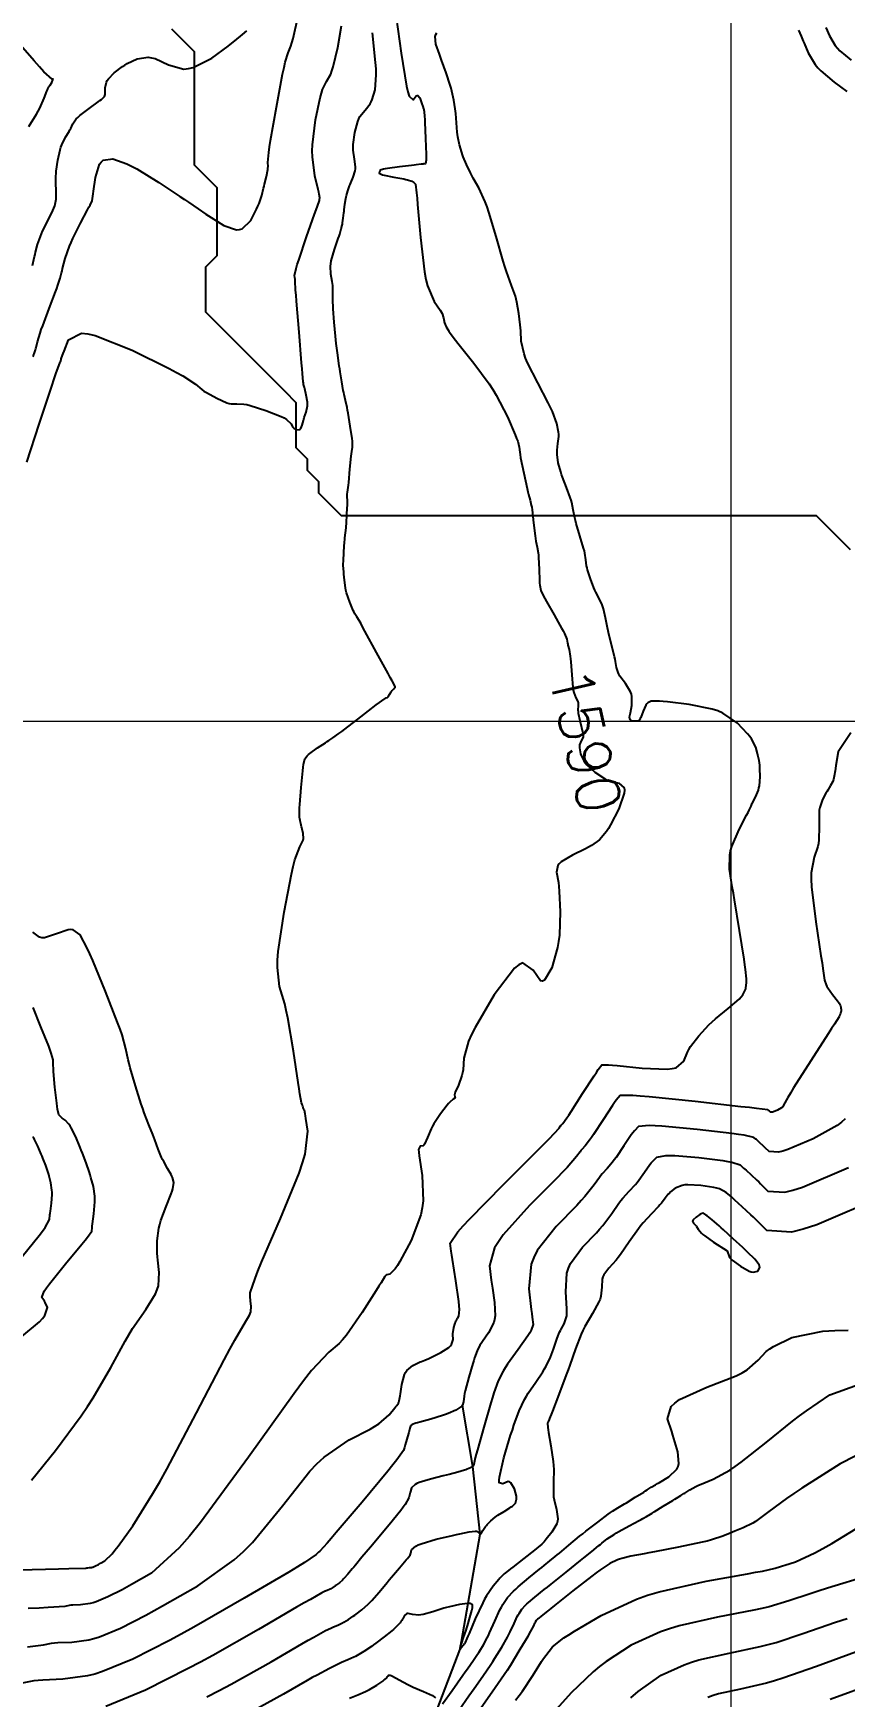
# Model space of a CAD drawing. Header units: metres. Extents: x 837117 to 838477, y 1189012 to 1191015.
# Drawn here: x 837614.8 to 837686.6, y 1190327.7 to 1190474.6 of the extents above; entities that cross this region are included whole.
import ezdxf

# ---------------------------------------------------------------- set-up
doc = ezdxf.new("R2010")
doc.units = ezdxf.units.M
doc.header["$LTSCALE"] = 0.3
doc.layers.add('COORD', color=7, linetype='Continuous', lineweight=20)
doc.layers.add('DRENAJE', color=5, linetype='Continuous', lineweight=25)
doc.layers.add('COTAS 10', color=1, linetype='Continuous')
doc.layers.add('COTAS INT', color=252, linetype='Continuous')
doc.styles.get("Standard").update_dxf_attribs({"font": 'simplex.shx'})

msp = doc.modelspace()

# ---------------------------------------------------------------- linework, layer by layer
at = {"layer": 'COORD'}
for p, q in [((837676.514, 1189013.872), (837676.514, 1191013.872)), ((837476.514, 1190413.872), (838476.514, 1190413.872))]:
    msp.add_line(p, q, dxfattribs=at)
at = {"layer": 'COTAS 10'}
for points, elevation in [([(837646.901, 1190476.052), (837647.339, 1190472.893), (837647.804, 1190469.981), (837647.921, 1190469.47), (837648.032, 1190469.087), (837648.389, 1190468.772), (837648.675, 1190469.114), (837648.742, 1190469.145), (837648.803, 1190469.149), (837648.979, 1190468.933), (837649.105, 1190468.576), (837649.136, 1190468.49), (837649.165, 1190468.409), (837649.251, 1190468.167), (837649.314, 1190467.977), (837649.328, 1190467.93), (837649.341, 1190467.885), (837649.373, 1190467.745), (837649.406, 1190467.3), (837649.418, 1190467.064), (837649.432, 1190466.778), (837649.496, 1190465.339), (837649.54, 1190463.924), (837649.54, 1190463.655), (837649.537, 1190463.439), (837649.483, 1190463.099), (837649.371, 1190463.098), (837649.331, 1190463.094), (837649.288, 1190463.09), (837649.096, 1190463.064), (837648.669, 1190463.009), (837648.477, 1190462.986), (837648.253, 1190462.96), (837647.178, 1190462.84), (837646.136, 1190462.708), (837645.933, 1190462.674), (837645.768, 1190462.643), (837645.481, 1190462.539), (837645.439, 1190462.444), (837645.428, 1190462.418), (837645.418, 1190462.392), (837645.384, 1190462.298), (837645.564, 1190462.186), (837645.689, 1190462.148), (837645.846, 1190462.108), (837646.681, 1190461.94), (837647.563, 1190461.77), (837647.748, 1190461.728), (837647.909, 1190461.688), (837648.28, 1190461.564), (837648.455, 1190461.459), (837648.493, 1190461.431), (837648.526, 1190461.404), (837648.605, 1190461.311), (837648.702, 1190460.536), (837648.746, 1190460.079), (837648.796, 1190459.517), (837649.04, 1190456.613), (837649.404, 1190453.558), (837649.53, 1190452.902), (837649.668, 1190452.327), (837650.256, 1190450.935), (837650.787, 1190450.194), (837650.888, 1190450.03), (837650.968, 1190449.883), (837651.093, 1190449.503), (837651.125, 1190449.221), (837651.148, 1190449.136), (837651.177, 1190449.049), (837651.329, 1190448.712), (837651.509, 1190448.39), (837651.555, 1190448.312), (837651.6, 1190448.24), (837651.746, 1190448.018), (837652.139, 1190447.517), (837652.339, 1190447.268), (837652.578, 1190446.97), (837653.772, 1190445.498), (837655.108, 1190443.685), (837655.437, 1190443.173), (837655.749, 1190442.656), (837656.727, 1190440.754), (837657.414, 1190439.17), (837657.542, 1190438.855), (837657.642, 1190438.592), (837657.779, 1190438.088), (837657.816, 1190437.64), (837657.853, 1190437.413), (837657.901, 1190437.141), (837658.174, 1190435.788), (837658.474, 1190434.422), (837658.539, 1190434.142), (837658.596, 1190433.905), (837658.741, 1190433.404), (837658.844, 1190432.961), (837658.876, 1190432.76), (837658.909, 1190432.526), (837659.041, 1190431.396), (837659.177, 1190430.245), (837659.212, 1190429.996), (837659.247, 1190429.777), (837659.365, 1190429.241), (837659.458, 1190428.737), (837659.477, 1190428.539), (837659.493, 1190428.315), (837659.526, 1190427.294), (837659.557, 1190426.284), (837659.572, 1190426.067), (837659.59, 1190425.876), (837659.676, 1190425.414), (837659.919, 1190424.911), (837660.036, 1190424.696), (837660.174, 1190424.447), (837660.853, 1190423.273), (837661.223, 1190422.623), (837661.522, 1190422.093), (837661.655, 1190421.841), (837661.765, 1190421.621), (837661.97, 1190421.098), (837662.036, 1190420.768), (837662.058, 1190420.671), (837662.081, 1190420.571), (837662.179, 1190420.189), (837662.281, 1190419.605), (837662.306, 1190419.378), (837662.331, 1190419.122), (837662.411, 1190417.963), (837662.511, 1190416.833), (837662.549, 1190416.595), (837662.59, 1190416.39), (837662.776, 1190415.923), (837662.936, 1190415.662), (837662.962, 1190415.588), (837662.979, 1190415.513), (837662.975, 1190415.233), (837662.964, 1190414.858), (837662.978, 1190414.724), (837662.998, 1190414.575), (837663.131, 1190413.927), (837663.285, 1190413.298), (837663.349, 1190413.042), (837663.427, 1190412.747), (837663.431, 1190412.537), (837663.414, 1190412.471), (837663.39, 1190412.402), (837663.241, 1190412.127), (837663.113, 1190411.769), (837663.102, 1190411.649), (837663.102, 1190411.519), (837663.194, 1190410.973), (837663.489, 1190410.356), (837663.618, 1190410.182), (837663.766, 1190410.006), (837664.473, 1190409.358), (837665.304, 1190408.809), (837665.531, 1190408.695), (837665.758, 1190408.599), (837666.566, 1190408.389), (837667.057, 1190407.983), (837667.083, 1190407.762), (837667.062, 1190407.494), (837666.59, 1190406.134), (837665.85, 1190404.7), (837665.66, 1190404.384), (837665.476, 1190404.105), (837664.865, 1190403.389), (837664.155, 1190402.885), (837663.908, 1190402.739), (837663.64, 1190402.59), (837662.491, 1190402.027), (837661.489, 1190401.44), (837661.314, 1190401.277), (837661.183, 1190401.113), (837661.08, 1190400.516), (837661.243, 1190399.614), (837661.279, 1190399.258), (837661.312, 1190398.855), (837661.401, 1190397.016), (837661.325, 1190394.955), (837661.254, 1190394.412), (837661.161, 1190393.881), (837660.647, 1190392.063), (837659.997, 1190390.976), (837659.82, 1190390.906), (837659.643, 1190390.936), (837659.011, 1190391.879), (837658.1, 1190392.514), (837657.747, 1190392.35), (837657.349, 1190392.038), (837655.55, 1190389.687), (837653.873, 1190386.812), (837653.554, 1190386.171), (837653.297, 1190385.596), (837652.891, 1190384.08), (837652.819, 1190383.062), (837652.773, 1190382.802), (837652.714, 1190382.551), (837652.408, 1190381.722), (837652.125, 1190381.094), (837652.081, 1190380.969), (837652.052, 1190380.865), (837652.071, 1190380.668), (837652.123, 1190380.602), (837652.114, 1190380.581), (837652.095, 1190380.558), (837651.942, 1190380.466), (837651.635, 1190380.208), (837651.52, 1190380.08), (837651.391, 1190379.929), (837650.812, 1190379.178), (837650.23, 1190378.302), (837650.098, 1190378.072), (837649.979, 1190377.846), (837649.656, 1190377.073), (837649.411, 1190376.509), (837649.341, 1190376.415), (837649.271, 1190376.349), (837649.012, 1190376.333), (837648.879, 1190376.029), (837648.888, 1190375.781), (837648.918, 1190375.462), (837649.191, 1190373.717), (837649.288, 1190371.494), (837649.207, 1190370.873), (837649.078, 1190370.251), (837648.224, 1190367.983), (837647.227, 1190366.138), (837647.009, 1190365.781), (837646.816, 1190365.491), (837646.33, 1190365.001), (837646.067, 1190364.937), (837646.015, 1190364.915), (837645.972, 1190364.893), (837645.892, 1190364.798), (837645.571, 1190364.247), (837645.377, 1190363.936), (837645.137, 1190363.557), (837643.886, 1190361.618), (837642.494, 1190359.631), (837642.164, 1190359.222), (837641.858, 1190358.873), (837640.954, 1190358.125), (837639.408, 1190356.488), (837638.698, 1190355.58), (837637.865, 1190354.474), (837633.838, 1190348.839), (837629.586, 1190343.055), (837628.611, 1190341.856), (837627.724, 1190340.831), (837625.253, 1190338.585), (837623.51, 1190337.589), (837623.082, 1190337.353), (837622.678, 1190337.134), (837621.415, 1190336.488), (837620.37, 1190336.057), (837620.103, 1190335.974), (837619.845, 1190335.906), (837618.996, 1190335.793), (837618.303, 1190335.765), (837618.143, 1190335.751), (837617.999, 1190335.735), (837617.595, 1190335.653), (837616.14, 1190335.546), (837615.333, 1190335.514), (837614.351, 1190335.48)], 1590), ([(837614.414, 1190466.392), (837615.09, 1190467.493), (837615.245, 1190467.77), (837615.387, 1190468.036), (837615.78, 1190468.896), (837616.027, 1190469.527), (837616.076, 1190469.649), (837616.116, 1190469.748), (837616.191, 1190469.912), (837616.242, 1190469.979), (837616.267, 1190470.017), (837616.297, 1190470.063), (837616.445, 1190470.299), (837616.558, 1190470.522), (837616.567, 1190470.56), (837616.564, 1190470.588), (837616.473, 1190470.602), (837615.758, 1190471.245), (837615.363, 1190471.669), (837614.883, 1190472.199), (837612.439, 1190475.003)], 1580), ([(837690.018, 1190371.901), (837684.094, 1190369.383), (837682.878, 1190368.988), (837681.846, 1190368.725), (837679.651, 1190368.87), (837678.714, 1190369.801), (837678.474, 1190370.034), (837678.244, 1190370.256), (837677.483, 1190370.971), (837676.837, 1190371.556), (837676.679, 1190371.698), (837676.53, 1190371.83), (837676.064, 1190372.232), (837675.475, 1190372.536), (837675.248, 1190372.607), (837674.993, 1190372.671), (837673.841, 1190372.856), (837672.68, 1190372.908), (837672.419, 1190372.889), (837672.185, 1190372.856), (837671.558, 1190372.616), (837671.145, 1190372.274), (837671.045, 1190372.177), (837670.952, 1190372.078), (837670.67, 1190371.711), (837670.338, 1190371.274), (837670.214, 1190371.131), (837670.076, 1190370.98), (837669.461, 1190370.353), (837668.73, 1190369.555), (837668.519, 1190369.295), (837668.305, 1190369.018), (837667.5, 1190367.876), (837666.72, 1190366.756), (837666.521, 1190366.493), (837666.33, 1190366.25), (837665.703, 1190365.544), (837665.256, 1190364.939), (837665.178, 1190364.76), (837665.12, 1190364.576), (837665.078, 1190363.871), (837665.003, 1190363.064), (837664.925, 1190362.815), (837664.822, 1190362.555), (837664.243, 1190361.527), (837663.562, 1190360.381), (837663.394, 1190360.047), (837663.236, 1190359.706), (837662.741, 1190358.415), (837662.253, 1190356.981), (837662.099, 1190356.551), (837661.937, 1190356.106), (837661.285, 1190354.376), (837660.714, 1190352.904), (837660.604, 1190352.621), (837660.514, 1190352.392), (837660.362, 1190352.016), (837660.339, 1190351.976), (837660.33, 1190351.958), (837660.321, 1190351.938), (837660.28, 1190351.843), (837660.298, 1190351.468), (837660.325, 1190351.271), (837660.362, 1190351.034), (837660.578, 1190349.842), (837660.784, 1190348.464), (837660.815, 1190348.109), (837660.835, 1190347.766), (837660.816, 1190346.624), (837660.797, 1190345.605), (837660.818, 1190345.34), (837660.851, 1190345.081), (837661.063, 1190344.207), (837661.176, 1190343.397), (837661.146, 1190343.179), (837661.09, 1190342.963), (837660.664, 1190342.207), (837660.162, 1190341.594), (837660.057, 1190341.468), (837659.967, 1190341.363), (837659.765, 1190341.141), (837659.457, 1190340.889), (837659.299, 1190340.764), (837659.111, 1190340.615), (837658.17, 1190339.878), (837657.209, 1190339.126), (837657.008, 1190338.969), (837656.835, 1190338.833), (837656.446, 1190338.523), (837656.172, 1190338.256), (837656.071, 1190338.147), (837655.96, 1190338.023), (837655.468, 1190337.445), (837654.886, 1190336.59), (837654.717, 1190336.291), (837654.544, 1190335.964), (837653.893, 1190334.558), (837653.346, 1190333.273), (837653.238, 1190333.023), (837653.15, 1190332.819), (837652.992, 1190332.464), (837652.957, 1190332.407), (837652.946, 1190332.391), (837652.936, 1190332.374), (837652.894, 1190332.313), (837652.835, 1190332.23), (837652.814, 1190332.2), (837652.79, 1190332.166), (837652.686, 1190332.016), (837652.593, 1190331.9), (837652.576, 1190331.886), (837652.562, 1190331.881), (837652.546, 1190331.932), (837652.597, 1190332.143), (837652.626, 1190332.24), (837652.662, 1190332.353), (837652.845, 1190332.898), (837653.071, 1190333.565), (837653.133, 1190333.755), (837653.196, 1190333.948), (837653.42, 1190334.663), (837653.591, 1190335.283), (837653.621, 1190335.415), (837653.642, 1190335.53), (837653.653, 1190335.805), (837653.45, 1190335.906), (837653.337, 1190335.912), (837653.199, 1190335.908), (837652.492, 1190335.815), (837651.604, 1190335.624), (837651.351, 1190335.558), (837651.095, 1190335.487), (837650.148, 1190335.185), (837649.283, 1190334.943), (837649.08, 1190334.911), (837648.893, 1190334.893), (837648.349, 1190334.953), (837647.97, 1190335.03), (837647.887, 1190335.024), (837647.814, 1190335.006), (837647.631, 1190334.839), (837647.522, 1190334.624), (837647.495, 1190334.575), (837647.47, 1190334.531), (837647.394, 1190334.412), (837647.306, 1190334.298), (837647.274, 1190334.257), (837647.238, 1190334.213), (837647.081, 1190334.022), (837646.782, 1190333.728), (837646.657, 1190333.619), (837646.514, 1190333.499), (837645.845, 1190332.966), (837645.091, 1190332.399), (837644.894, 1190332.256), (837644.702, 1190332.12), (837644.051, 1190331.683), (837643.456, 1190331.327), (837643.299, 1190331.242), (837643.146, 1190331.163), (837642.622, 1190330.928), (837642.067, 1190330.694), (837641.895, 1190330.616), (837641.714, 1190330.533), (837640.991, 1190330.181), (837639.898, 1190329.595), (837639.484, 1190329.363), (837639.02, 1190329.1), (837636.943, 1190327.899), (837634.044, 1190326.306)], 1600), ([(837688.722, 1190338.379), (837685.022, 1190337.263), (837684.207, 1190337.009), (837683.482, 1190336.778), (837681.621, 1190336.141), (837679.881, 1190335.627), (837679.233, 1190335.474), (837678.513, 1190335.317), (837675.312, 1190334.709), (837671.907, 1190333.94), (837671.059, 1190333.68), (837670.251, 1190333.401), (837667.675, 1190332.226), (837665.456, 1190330.785), (837664.874, 1190330.339), (837664.305, 1190329.871), (837662.366, 1190328.011), (837660.802, 1190326.277)], 1610)]:
    msp.add_lwpolyline(points, dxfattribs=dict(at, elevation=elevation))
at = {"layer": 'COTAS INT'}
for points, elevation in [([(837614.238, 1190436.763), (837615.338, 1190440.116), (837616.447, 1190443.459), (837616.664, 1190444.105), (837616.841, 1190444.629), (837617.153, 1190445.509), (837617.2, 1190445.588), (837617.21, 1190445.607), (837617.219, 1190445.624), (837617.241, 1190445.674), (837617.257, 1190445.728), (837617.262, 1190445.749), (837617.268, 1190445.771), (837617.292, 1190445.87), (837617.405, 1190446.196), (837617.467, 1190446.362), (837617.542, 1190446.56), (837617.924, 1190447.546), (837619.073, 1190448.138), (837619.632, 1190448.087), (837620.295, 1190447.943), (837623.558, 1190446.649), (837626.816, 1190445.031), (837627.475, 1190444.683), (837628.03, 1190444.378), (837629.155, 1190443.639), (837629.71, 1190443.17), (837629.905, 1190443.036), (837630.117, 1190442.9), (837631.031, 1190442.392), (837631.929, 1190441.999), (837632.132, 1190441.935), (837632.315, 1190441.89), (837632.809, 1190441.892), (837633.424, 1190441.883), (837633.684, 1190441.831), (837633.982, 1190441.758), (837635.381, 1190441.319), (837636.727, 1190440.788), (837636.992, 1190440.658), (837637.211, 1190440.534), (837637.61, 1190440.148), (837637.743, 1190439.86), (837637.793, 1190439.799), (837637.849, 1190439.746), (837638.102, 1190439.621), (837638.354, 1190439.638), (837638.41, 1190439.675), (837638.46, 1190439.725), (837638.588, 1190440.023), (837638.695, 1190440.436), (837638.73, 1190440.56), (837638.769, 1190440.687), (837638.931, 1190441.18), (837639.043, 1190441.726), (837639.05, 1190441.886), (837639.046, 1190442.051), (837638.946, 1190442.682), (837638.808, 1190443.227), (837638.781, 1190443.337), (837638.758, 1190443.431), (837638.714, 1190443.624), (837638.701, 1190443.707), (837638.697, 1190443.731), (837638.693, 1190443.756), (837638.68, 1190443.846), (837638.616, 1190444.577), (837638.579, 1190445.004), (837638.535, 1190445.529), (837638.309, 1190448.24), (837638.086, 1190450.971), (837638.044, 1190451.51), (837638.011, 1190451.953), (837637.96, 1190452.769), (837637.955, 1190452.963), (837637.951, 1190453.014), (837637.945, 1190453.065), (837637.911, 1190453.242), (837638.049, 1190453.869), (837638.151, 1190454.204), (837638.281, 1190454.609), (837638.979, 1190456.652), (837639.687, 1190458.665), (837639.822, 1190459.05), (837639.931, 1190459.361), (837640.107, 1190459.862), (837640.111, 1190459.879), (837640.112, 1190459.884), (837640.113, 1190459.89), (837640.116, 1190459.912), (837640.118, 1190459.937), (837640.12, 1190459.951), (837640.123, 1190459.977), (837640.127, 1190460.003), (837640.129, 1190460.009), (837640.13, 1190460.016), (837640.136, 1190460.038), (837640.145, 1190460.06), (837640.147, 1190460.067), (837640.15, 1190460.074), (837640.162, 1190460.1), (837640.099, 1190460.418), (837640.055, 1190460.608), (837640, 1190460.842), (837639.702, 1190462.059), (837639.485, 1190463.731), (837639.48, 1190464.253), (837639.5, 1190464.801), (837639.769, 1190466.99), (837640.177, 1190468.944), (837640.285, 1190469.342), (837640.39, 1190469.679), (837640.747, 1190470.381), (837641.108, 1190471.024), (837641.215, 1190471.324), (837641.324, 1190471.676), (837641.746, 1190473.388), (837642.066, 1190475.298)], 1586), ([(837614.786, 1190446.094), (837614.83, 1190446.177), (837614.936, 1190446.419), (837615.015, 1190446.684), (837615.041, 1190446.782), (837615.068, 1190446.891), (837615.184, 1190447.372), (837615.421, 1190448.158), (837615.525, 1190448.459), (837615.646, 1190448.796), (837616.223, 1190450.315), (837616.789, 1190451.795), (837616.904, 1190452.107), (837617, 1190452.378), (837617.196, 1190453.004), (837617.31, 1190453.485), (837617.356, 1190453.663), (837617.407, 1190453.862), (837617.641, 1190454.745), (837618.012, 1190455.838), (837618.15, 1190456.17), (837618.304, 1190456.514), (837618.984, 1190457.863), (837619.616, 1190459.037), (837619.738, 1190459.272), (837619.838, 1190459.468), (837620.01, 1190459.848), (837620.069, 1190460.24), (837620.097, 1190460.443), (837620.132, 1190460.686), (837620.301, 1190461.906), (837620.663, 1190463.065), (837620.818, 1190463.269), (837620.998, 1190463.423), (837621.845, 1190463.56), (837623.08, 1190463.122), (837623.503, 1190462.913), (837623.962, 1190462.666), (837625.912, 1190461.459), (837627.771, 1190460.216), (837628.172, 1190459.947), (837628.524, 1190459.71), (837629.383, 1190459.125), (837630.059, 1190458.675), (837630.296, 1190458.523), (837630.553, 1190458.36), (837631.659, 1190457.674), (837632.78, 1190457.276), (837633.048, 1190457.295), (837633.296, 1190457.37), (837634.036, 1190458.107), (837634.562, 1190459.114), (837634.676, 1190459.36), (837634.776, 1190459.591), (837635.023, 1190460.307), (837635.18, 1190460.944), (837635.223, 1190461.126), (837635.267, 1190461.311), (837635.427, 1190461.999), (837635.544, 1190462.614), (837635.561, 1190462.752), (837635.572, 1190462.877), (837635.554, 1190463.215), (837635.631, 1190464.117), (837635.702, 1190464.599), (837635.794, 1190465.181), (837636.303, 1190468.119), (837636.859, 1190471.039), (837636.98, 1190471.609), (837637.087, 1190472.076), (837637.353, 1190472.901), (837637.593, 1190473.491), (837637.682, 1190473.808), (837637.782, 1190474.193), (837638.227, 1190476.14)], 1584), ([(837609.912, 1190338.802), (837615.893, 1190338.944), (837617.04, 1190338.974), (837617.966, 1190338.998), (837619.474, 1190339.049), (837619.562, 1190339.067), (837619.594, 1190339.071), (837619.629, 1190339.074), (837619.78, 1190339.08), (837619.966, 1190339.104), (837620.022, 1190339.119), (837620.081, 1190339.137), (837620.31, 1190339.232), (837620.586, 1190339.373), (837620.674, 1190339.421), (837620.768, 1190339.473), (837621.149, 1190339.69), (837621.779, 1190340.31), (837622.03, 1190340.616), (837622.313, 1190340.979), (837623.612, 1190342.772), (837625.398, 1190345.627), (837625.989, 1190346.658), (837626.621, 1190347.795), (837629.254, 1190352.772), (837631.683, 1190357.446), (837632.188, 1190358.392), (837632.619, 1190359.186), (837633.568, 1190360.795), (837633.934, 1190361.385), (837633.997, 1190361.538), (837634.043, 1190361.685), (837634.074, 1190362.176), (837634.015, 1190362.636), (837634.006, 1190362.763), (837633.999, 1190362.891), (837633.999, 1190363.353), (837634.421, 1190364.641), (837634.681, 1190365.289), (837635.003, 1190366.064), (837636.683, 1190369.916), (837638.32, 1190373.947), (837638.615, 1190374.836), (837638.842, 1190375.625), (837639.088, 1190377.653), (837638.921, 1190378.775), (837638.886, 1190378.994), (837638.856, 1190379.173), (837638.79, 1190379.485), (837638.758, 1190379.541), (837638.742, 1190379.575), (837638.714, 1190379.642), (837638.687, 1190379.716), (837638.678, 1190379.737), (837638.67, 1190379.758), (837638.638, 1190379.837), (837638.601, 1190379.934), (837638.59, 1190379.967), (837638.578, 1190380.002), (837638.532, 1190380.15), (837638.391, 1190380.949), (837638.319, 1190381.394), (837638.234, 1190381.936), (837637.809, 1190384.705), (837637.309, 1190387.654), (837637.176, 1190388.31), (837637.045, 1190388.896), (837636.596, 1190390.433), (837636.391, 1190392.099), (837636.415, 1190392.766), (837636.474, 1190393.522), (837636.98, 1190396.998), (837637.64, 1190400.353), (837637.796, 1190401.034), (837637.94, 1190401.607), (837638.366, 1190402.778), (837638.627, 1190403.241), (837638.668, 1190403.367), (837638.695, 1190403.492), (837638.679, 1190403.937), (837638.582, 1190404.339), (837638.558, 1190404.438), (837638.536, 1190404.531), (837638.465, 1190404.822), (837638.408, 1190405.07), (837638.395, 1190405.136), (837638.382, 1190405.201), (837638.343, 1190405.428), (837638.348, 1190405.958), (837638.363, 1190406.214), (837638.383, 1190406.517), (837638.504, 1190408.007), (837638.647, 1190409.492), (837638.681, 1190409.792), (837638.713, 1190410.045), (837638.809, 1190410.554), (837639.032, 1190410.817), (837639.144, 1190410.915), (837639.277, 1190411.022), (837639.941, 1190411.499), (837640.639, 1190411.967), (837640.794, 1190412.07), (837640.933, 1190412.16), (837641.297, 1190412.39), (837641.832, 1190412.769), (837642.079, 1190412.954), (837642.369, 1190413.174), (837643.772, 1190414.259), (837645.141, 1190415.312), (837645.409, 1190415.512), (837645.629, 1190415.673), (837646.022, 1190415.921), (837646.115, 1190415.963), (837646.145, 1190415.993), (837646.178, 1190416.031), (837646.312, 1190416.234), (837646.459, 1190416.463), (837646.499, 1190416.518), (837646.539, 1190416.568), (837646.68, 1190416.719), (837646.785, 1190416.828), (837646.802, 1190416.852), (837646.813, 1190416.874), (837646.81, 1190416.934), (837646.535, 1190417.423), (837646.375, 1190417.715), (837646.179, 1190418.076), (837645.168, 1190419.945), (837644.139, 1190421.833), (837643.931, 1190422.205), (837643.758, 1190422.512), (837643.411, 1190423.078), (837643.24, 1190423.363), (837643.177, 1190423.493), (837643.108, 1190423.646), (837642.803, 1190424.383), (837642.517, 1190425.217), (837642.459, 1190425.43), (837642.411, 1190425.636), (837642.315, 1190426.315), (837642.282, 1190426.853), (837642.273, 1190426.97), (837642.264, 1190427.073), (837642.234, 1190427.33), (837642.222, 1190427.661), (837642.225, 1190427.811), (837642.231, 1190427.986), (837642.272, 1190428.832), (837642.33, 1190429.703), (837642.346, 1190429.895), (837642.361, 1190430.065), (837642.416, 1190430.501), (837642.468, 1190430.938), (837642.482, 1190431.109), (837642.497, 1190431.302), (837642.547, 1190432.18), (837642.582, 1190433.03), (837642.586, 1190433.205), (837642.587, 1190433.354), (837642.573, 1190433.675), (837642.557, 1190433.833), (837642.558, 1190433.879), (837642.561, 1190433.926), (837642.591, 1190434.104), (837642.652, 1190434.525), (837642.675, 1190434.726), (837642.701, 1190434.963), (837642.814, 1190436.12), (837642.929, 1190437.267), (837642.956, 1190437.498), (837642.98, 1190437.69), (837643.049, 1190438.069), (837643.049, 1190438.434), (837643.031, 1190438.618), (837643.004, 1190438.838), (837642.84, 1190439.929), (837642.644, 1190441.083), (837642.596, 1190441.342), (837642.551, 1190441.575), (837642.416, 1190442.198), (837642.295, 1190442.728), (837642.26, 1190442.902), (837642.223, 1190443.088), (837642.086, 1190443.858), (837641.944, 1190444.731), (837641.905, 1190444.982), (837641.867, 1190445.237), (837641.73, 1190446.192), (837641.6, 1190447.236), (837641.566, 1190447.548), (837641.533, 1190447.869), (837641.419, 1190449.112), (837641.335, 1190450.3), (837641.321, 1190450.588), (837641.31, 1190450.857), (837641.301, 1190451.678), (837641.285, 1190452.362), (837641.269, 1190452.545), (837641.248, 1190452.725), (837641.13, 1190453.349), (837641.087, 1190454.055), (837641.113, 1190454.287), (837641.155, 1190454.534), (837641.443, 1190455.554), (837641.775, 1190456.514), (837641.846, 1190456.722), (837641.907, 1190456.905), (837642.048, 1190457.358), (837642.122, 1190457.681), (837642.141, 1190457.782), (837642.159, 1190457.888), (837642.217, 1190458.313), (837642.273, 1190458.783), (837642.289, 1190458.917), (837642.305, 1190459.053), (837642.368, 1190459.558), (837642.445, 1190460.052), (837642.471, 1190460.181), (837642.499, 1190460.306), (837642.617, 1190460.73), (837642.772, 1190461.157), (837642.823, 1190461.284), (837642.878, 1190461.415), (837643.107, 1190461.923), (837643.275, 1190462.493), (837643.292, 1190462.663), (837643.296, 1190462.839), (837643.202, 1190463.519), (837643.099, 1190464.313), (837643.097, 1190464.561), (837643.106, 1190464.821), (837643.234, 1190465.862), (837643.496, 1190466.849), (837643.59, 1190467.076), (837643.693, 1190467.283), (837644.141, 1190467.861), (837644.59, 1190468.404), (837644.693, 1190468.589), (837644.787, 1190468.789), (837645.049, 1190469.633), (837645.133, 1190470.979), (837645.114, 1190471.495), (837645.077, 1190472.073), (837644.794, 1190474.676)], 1588), ([(837614.314, 1190332.095), (837615.715, 1190332.258), (837616.435, 1190332.403), (837616.693, 1190332.432), (837616.976, 1190332.456), (837618.211, 1190332.506), (837619.724, 1190332.708), (837620.183, 1190332.828), (837620.659, 1190332.976), (837622.521, 1190333.745), (837624.77, 1190334.896), (837625.49, 1190335.285), (837626.253, 1190335.706), (837629.357, 1190337.479), (837632.561, 1190339.763), (837633.385, 1190340.504), (837634.182, 1190341.293), (837636.837, 1190344.538), (837639.249, 1190347.592), (837639.894, 1190348.262), (837640.529, 1190348.855), (837642.74, 1190350.36), (837644.588, 1190351.314), (837644.994, 1190351.56), (837645.355, 1190351.798), (837646.278, 1190352.592), (837646.782, 1190353.198), (837646.88, 1190353.318), (837646.959, 1190353.416), (837647.091, 1190353.6), (837647.108, 1190353.663), (837647.115, 1190353.686), (837647.122, 1190353.711), (837647.156, 1190353.822), (837647.216, 1190354.12), (837647.24, 1190354.264), (837647.268, 1190354.434), (837647.392, 1190355.268), (837647.63, 1190356.138), (837647.729, 1190356.33), (837647.841, 1190356.502), (837648.366, 1190356.947), (837648.904, 1190357.206), (837649.025, 1190357.261), (837649.134, 1190357.308), (837649.425, 1190357.415), (837649.771, 1190357.552), (837649.915, 1190357.618), (837650.08, 1190357.696), (837650.848, 1190358.078), (837651.564, 1190358.539), (837651.696, 1190358.666), (837651.8, 1190358.793), (837651.935, 1190359.252), (837651.913, 1190359.691), (837651.917, 1190359.805), (837651.926, 1190359.917), (837651.998, 1190360.296), (837652.089, 1190360.605), (837652.11, 1190360.673), (837652.129, 1190360.734), (837652.184, 1190360.888), (837652.249, 1190361.014), (837652.275, 1190361.056), (837652.305, 1190361.101), (837652.44, 1190361.29), (837652.497, 1190361.9), (837652.476, 1190362.21), (837652.44, 1190362.581), (837652.179, 1190364.433), (837651.878, 1190366.312), (837651.818, 1190366.7), (837651.766, 1190367.032), (837651.662, 1190367.753), (837652.357, 1190368.757), (837652.81, 1190369.266), (837653.376, 1190369.876), (837656.361, 1190372.914), (837659.381, 1190375.927), (837659.97, 1190376.52), (837660.451, 1190377.009), (837661.295, 1190377.906), (837661.434, 1190378.103), (837661.471, 1190378.151), (837661.508, 1190378.196), (837661.634, 1190378.334), (837661.975, 1190378.809), (837662.147, 1190379.067), (837662.353, 1190379.38), (837663.376, 1190380.963), (837664.391, 1190382.535), (837664.592, 1190382.84), (837664.758, 1190383.089), (837665.066, 1190383.516), (837665.662, 1190383.506), (837666.01, 1190383.478), (837666.437, 1190383.44), (837668.637, 1190383.212), (837670.856, 1190383.124), (837671.295, 1190383.173), (837671.658, 1190383.254), (837672.334, 1190383.814), (837672.643, 1190384.625), (837672.774, 1190384.865), (837672.926, 1190385.111), (837673.638, 1190386.054), (837674.55, 1190387.028), (837674.827, 1190387.293), (837675.115, 1190387.556), (837676.243, 1190388.489), (837677.212, 1190389.314), (837677.4, 1190389.509), (837677.553, 1190389.689), (837677.816, 1190390.216), (837677.847, 1190390.615), (837677.854, 1190390.713), (837677.86, 1190390.807), (837677.877, 1190391.106), (837677.787, 1190391.921), (837677.726, 1190392.341), (837677.65, 1190392.845), (837677.246, 1190395.369), (837676.803, 1190398.069), (837676.703, 1190398.684), (837676.613, 1190399.243), (837676.369, 1190400.784), (837676.388, 1190402.031), (837676.463, 1190402.404), (837676.57, 1190402.789), (837677.207, 1190404.283), (837677.88, 1190405.56), (837678.008, 1190405.809), (837678.11, 1190406.013), (837678.271, 1190406.37), (837678.329, 1190406.53), (837678.367, 1190406.608), (837678.415, 1190406.702), (837678.668, 1190407.166), (837678.921, 1190407.78), (837678.969, 1190407.969), (837679.008, 1190408.167), (837679.069, 1190408.946), (837679.057, 1190409.673), (837679.05, 1190409.837), (837679.041, 1190409.985), (837678.995, 1190410.382), (837678.912, 1190410.742), (837678.879, 1190410.866), (837678.843, 1190411.001), (837678.678, 1190411.575), (837678.317, 1190412.293), (837678.156, 1190412.518), (837677.969, 1190412.755), (837677.076, 1190413.703), (837675.773, 1190414.578), (837675.327, 1190414.769), (837674.845, 1190414.936), (837672.796, 1190415.352), (837670.89, 1190415.561), (837670.498, 1190415.597), (837670.163, 1190415.625), (837669.444, 1190415.646), (837669.13, 1190415.483), (837669.051, 1190415.394), (837668.976, 1190415.287), (837668.736, 1190414.74), (837668.531, 1190414.199), (837668.477, 1190414.095), (837668.426, 1190414.01), (837668.252, 1190413.87), (837668.088, 1190413.864), (837668.043, 1190413.863), (837667.997, 1190413.864), (837667.831, 1190413.869), (837667.692, 1190413.898), (837667.663, 1190413.913), (837667.638, 1190413.93), (837667.581, 1190414.018), (837667.555, 1190414.109), (837667.55, 1190414.128), (837667.545, 1190414.146), (837667.534, 1190414.19), (837667.56, 1190414.37), (837667.579, 1190414.474), (837667.602, 1190414.601), (837667.73, 1190415.256), (837667.742, 1190416.045), (837667.693, 1190416.257), (837667.62, 1190416.466), (837667.169, 1190417.2), (837666.682, 1190417.854), (837666.587, 1190418.012), (837666.51, 1190418.161), (837666.375, 1190418.618), (837666.3, 1190419.149), (837666.26, 1190419.345), (837666.212, 1190419.561), (837665.969, 1190420.518), (837665.701, 1190421.565), (837665.636, 1190421.839), (837665.576, 1190422.105), (837665.395, 1190423.007), (837665.217, 1190423.79), (837665.158, 1190423.981), (837665.096, 1190424.16), (837664.838, 1190424.715), (837664.548, 1190425.273), (837664.466, 1190425.455), (837664.383, 1190425.648), (837664.075, 1190426.442), (837663.821, 1190427.228), (837663.772, 1190427.416), (837663.733, 1190427.591), (837663.667, 1190428.115), (837663.584, 1190428.708), (837663.533, 1190428.925), (837663.47, 1190429.166), (837663.144, 1190430.231), (837662.807, 1190431.324), (837662.737, 1190431.583), (837662.678, 1190431.824), (837662.549, 1190432.534), (837662.421, 1190433.193), (837662.361, 1190433.4), (837662.292, 1190433.619), (837661.955, 1190434.5), (837661.599, 1190435.417), (837661.516, 1190435.659), (837661.441, 1190435.895), (837661.23, 1190436.704), (837661.126, 1190437.437), (837661.118, 1190437.626), (837661.12, 1190437.808), (837661.202, 1190438.412), (837661.274, 1190439.025), (837661.269, 1190439.212), (837661.252, 1190439.407), (837661.104, 1190440.174), (837660.711, 1190441.22), (837660.541, 1190441.59), (837660.344, 1190441.995), (837659.412, 1190443.751), (837658.516, 1190445.523), (837658.342, 1190445.938), (837658.201, 1190446.322), (837657.958, 1190447.436), (837657.907, 1190448.36), (837657.886, 1190448.623), (837657.863, 1190448.889), (837657.754, 1190449.879), (837657.575, 1190450.874), (837657.507, 1190451.144), (837657.431, 1190451.411), (837657.089, 1190452.357), (837656.643, 1190453.586), (837656.5, 1190454.032), (837656.35, 1190454.523), (837655.739, 1190456.679), (837655.099, 1190458.832), (837654.929, 1190459.322), (837654.763, 1190459.765), (837654.192, 1190460.981), (837653.693, 1190461.853), (837653.572, 1190462.079), (837653.458, 1190462.299), (837653.109, 1190463.036), (837652.832, 1190463.726), (837652.764, 1190463.915), (837652.699, 1190464.105), (837652.494, 1190464.783), (837652.341, 1190465.492), (837652.309, 1190465.699), (837652.281, 1190465.912), (837652.216, 1190466.724), (837652.163, 1190467.544), (837652.141, 1190467.763), (837652.117, 1190467.977), (837652.007, 1190468.72), (837651.821, 1190469.529), (837651.749, 1190469.785), (837651.668, 1190470.056), (837651.303, 1190471.15), (837650.909, 1190472.257), (837650.809, 1190472.536), (837650.714, 1190472.803), (837650.408, 1190473.667), (837650.347, 1190474.372), (837650.408, 1190474.539), (837650.501, 1190474.694)], 1592), ([(837614.755, 1190454.137), (837614.928, 1190454.908), (837614.976, 1190455.111), (837615.024, 1190455.309), (837615.198, 1190455.984), (837615.444, 1190456.698), (837615.537, 1190456.92), (837615.642, 1190457.152), (837616.113, 1190458.081), (837616.556, 1190458.979), (837616.642, 1190459.192), (837616.713, 1190459.391), (837616.84, 1190459.981), (837616.851, 1190460.491), (837616.849, 1190460.638), (837616.845, 1190460.788), (837616.813, 1190461.354), (837616.809, 1190462.026), (837616.824, 1190462.243), (837616.845, 1190462.474), (837616.975, 1190463.418), (837617.185, 1190464.358), (837617.257, 1190464.586), (837617.334, 1190464.799), (837617.661, 1190465.451), (837617.983, 1190465.974), (837618.056, 1190466.106), (837618.123, 1190466.232), (837618.31, 1190466.641), (837618.618, 1190467.074), (837618.761, 1190467.216), (837618.929, 1190467.368), (837619.745, 1190467.994), (837620.55, 1190468.574), (837620.71, 1190468.696), (837620.844, 1190468.802), (837621.103, 1190469.045), (837621.165, 1190469.246), (837621.174, 1190469.325), (837621.18, 1190469.415), (837621.174, 1190469.824), (837621.281, 1190470.319), (837621.358, 1190470.462), (837621.455, 1190470.609), (837621.979, 1190471.162), (837622.688, 1190471.696), (837622.903, 1190471.83), (837623.125, 1190471.958), (837623.992, 1190472.373), (837624.979, 1190472.523), (837625.276, 1190472.486), (837625.584, 1190472.413), (837626.783, 1190471.865), (837628.137, 1190471.484), (837628.543, 1190471.518), (837628.962, 1190471.611), (837630.586, 1190472.451), (837632.047, 1190473.517), (837632.364, 1190473.755), (837632.641, 1190473.966), (837633.325, 1190474.52), (837633.68, 1190474.863)], 1582), ([(837682.458, 1190474.917), (837682.69, 1190474.392), (837682.819, 1190474.085), (837682.882, 1190473.937), (837682.956, 1190473.762), (837683.323, 1190472.903), (837683.944, 1190471.876), (837684.179, 1190471.596), (837684.441, 1190471.317), (837685.614, 1190470.322), (837686.735, 1190469.491)], 1594), ([(837684.883, 1190475.155), (837685.201, 1190474.408), (837685.717, 1190473.554), (837685.912, 1190473.321), (837686.13, 1190473.089), (837687.105, 1190472.262)], 1596), ([(837687.078, 1190412.824), (837685.978, 1190411.145), (837685.769, 1190409.946), (837685.728, 1190409.696), (837685.694, 1190409.481), (837685.631, 1190409), (837685.572, 1190408.723), (837685.54, 1190408.636), (837685.501, 1190408.546), (837685.304, 1190408.184), (837685.047, 1190407.76), (837684.971, 1190407.629), (837684.891, 1190407.493), (837684.585, 1190406.956), (837684.344, 1190406.242), (837684.305, 1190405.994), (837684.279, 1190405.725), (837684.287, 1190404.572), (837684.272, 1190403.37), (837684.231, 1190403.068), (837684.174, 1190402.781), (837683.835, 1190401.858), (837683.589, 1190400.473), (837683.59, 1190399.895), (837683.622, 1190399.231), (837683.989, 1190396.131), (837684.452, 1190393.122), (837684.544, 1190392.515), (837684.62, 1190392.008), (837684.766, 1190390.995), (837684.903, 1190390.573), (837684.974, 1190390.437), (837685.059, 1190390.293), (837685.483, 1190389.705), (837685.904, 1190389.165), (837685.986, 1190389.052), (837686.054, 1190388.954), (837686.173, 1190388.731), (837686.194, 1190388.605), (837686.2, 1190388.568), (837686.205, 1190388.531), (837686.223, 1190388.388), (837686.227, 1190388.247), (837686.223, 1190388.21), (837686.217, 1190388.174), (837686.181, 1190388.053), (837686.13, 1190387.936), (837686.116, 1190387.904), (837686.102, 1190387.871), (837686.05, 1190387.753), (837685.636, 1190387.083), (837685.393, 1190386.703), (837685.095, 1190386.238), (837683.558, 1190383.855), (837682.034, 1190381.469), (837681.744, 1190381.003), (837681.511, 1190380.62), (837681.15, 1190379.939), (837681.075, 1190379.791), (837681.024, 1190379.745), (837680.959, 1190379.697), (837680.611, 1190379.506), (837680.25, 1190379.352), (837680.176, 1190379.328), (837680.113, 1190379.312), (837679.979, 1190379.321), (837679.922, 1190379.378), (837679.907, 1190379.392), (837679.893, 1190379.405), (837679.846, 1190379.449), (837679.807, 1190379.485), (837679.797, 1190379.493), (837679.788, 1190379.501), (837679.76, 1190379.526), (837678.757, 1190379.65), (837678.134, 1190379.721), (837677.361, 1190379.808), (837673.32, 1190380.253), (837669.249, 1190380.67), (837668.458, 1190380.738), (837667.812, 1190380.786), (837666.689, 1190380.791), (837666.355, 1190380.385), (837666.205, 1190380.175), (837666.032, 1190379.921), (837665.2, 1190378.65), (837664.349, 1190377.353), (837664.164, 1190377.083), (837664, 1190376.852), (837663.59, 1190376.339), (837663.313, 1190376.036), (837663.233, 1190375.937), (837663.152, 1190375.832), (837662.846, 1190375.399), (837662.019, 1190374.446), (837661.608, 1190374.013), (837661.119, 1190373.508), (837658.696, 1190371.072), (837656.365, 1190368.481), (837655.933, 1190367.877), (837655.594, 1190367.323), (837655.14, 1190365.734), (837655.302, 1190364.467), (837655.35, 1190364.116), (837655.4, 1190363.765), (837655.594, 1190362.497), (837655.637, 1190361.315), (837655.591, 1190361.018), (837655.521, 1190360.735), (837655.06, 1190359.821), (837654.525, 1190359.074), (837654.408, 1190358.896), (837654.305, 1190358.73), (837654.047, 1190358.236), (837653.831, 1190357.627), (837653.756, 1190357.389), (837653.673, 1190357.121), (837653.317, 1190355.901), (837653, 1190354.706), (837652.942, 1190354.453), (837652.897, 1190354.234), (837652.845, 1190353.726), (837652.761, 1190353.439), (837652.696, 1190353.359), (837652.613, 1190353.279), (837652.165, 1190352.991), (837651.48, 1190352.696), (837651.249, 1190352.612), (837650.999, 1190352.527), (837649.946, 1190352.211), (837648.98, 1190351.94), (837648.785, 1190351.884), (837648.622, 1190351.835), (837648.297, 1190351.724), (837648.195, 1190351.637), (837648.173, 1190351.604), (837648.154, 1190351.567), (837648.108, 1190351.399), (837648.051, 1190351.131), (837648.024, 1190351.031), (837647.993, 1190350.919), (837647.844, 1190350.424), (837647.691, 1190349.925), (837647.657, 1190349.811), (837647.627, 1190349.708), (837647.549, 1190349.424), (837646.954, 1190348.597), (837646.598, 1190348.151), (837646.16, 1190347.611), (837643.883, 1190344.879), (837641.596, 1190342.178), (837641.149, 1190341.658), (837640.784, 1190341.237), (837640.143, 1190340.54), (837640.028, 1190340.462), (837639.994, 1190340.431), (837639.961, 1190340.396), (837639.835, 1190340.237), (837638.779, 1190339.532), (837638.159, 1190339.153), (837637.397, 1190338.694), (837633.461, 1190336.374), (837628.995, 1190333.822), (837627.898, 1190333.217), (837626.862, 1190332.657), (837623.626, 1190331.001), (837620.948, 1190329.896), (837620.263, 1190329.682), (837619.604, 1190329.509), (837617.427, 1190329.219), (837615.65, 1190329.148), (837615.243, 1190329.112), (837614.872, 1190329.07), (837613.836, 1190328.862)], 1594), ([(837614.65, 1190346.815), (837616.777, 1190349.423), (837619.062, 1190352.501), (837619.61, 1190353.307), (837620.121, 1190354.092), (837621.663, 1190356.761), (837622.929, 1190359.09), (837623.268, 1190359.661), (837623.6, 1190360.201), (837624.757, 1190361.884), (837625.623, 1190363.283), (837625.773, 1190363.644), (837625.883, 1190363.993), (837625.956, 1190365.157), (837625.817, 1190366.247), (837625.795, 1190366.549), (837625.779, 1190366.852), (837625.777, 1190367.947), (837625.924, 1190369.081), (837626.002, 1190369.408), (837626.095, 1190369.741), (837626.565, 1190370.991), (837627.016, 1190372.101), (837627.097, 1190372.346), (837627.159, 1190372.563), (837627.227, 1190373.122), (837627.112, 1190373.54), (837627.058, 1190373.669), (837626.995, 1190373.803), (837626.692, 1190374.337), (837626.342, 1190374.95), (837626.25, 1190375.134), (837626.161, 1190375.325), (837625.857, 1190376.067), (837625.552, 1190376.873), (837625.462, 1190377.103), (837625.37, 1190377.336), (837625.017, 1190378.206), (837624.613, 1190379.276), (837624.489, 1190379.636), (837624.359, 1190380.023), (837623.847, 1190381.652), (837623.386, 1190383.252), (837623.288, 1190383.622), (837623.203, 1190383.959), (837623.005, 1190384.912), (837622.661, 1190386.144), (837622.484, 1190386.657), (837622.271, 1190387.245), (837621.207, 1190389.991), (837620.075, 1190392.724), (837619.819, 1190393.304), (837619.588, 1190393.808), (837618.96, 1190394.989), (837618.354, 1190395.419), (837618.137, 1190395.448), (837617.899, 1190395.439), (837616.858, 1190395.084), (837615.82, 1190394.737), (837615.583, 1190394.734), (837615.368, 1190394.771), (837614.773, 1190395.239)], 1586), ([(837613.809, 1190359.511), (837615.354, 1190360.796), (837615.631, 1190361.086), (837615.842, 1190361.348), (837616.061, 1190362.057), (837615.859, 1190362.512), (837615.806, 1190362.614), (837615.753, 1190362.705), (837615.57, 1190362.948), (837615.783, 1190363.508), (837615.979, 1190363.8), (837616.235, 1190364.151), (837617.657, 1190365.91), (837619.115, 1190367.658), (837619.394, 1190368.002), (837619.618, 1190368.285), (837619.98, 1190368.799), (837620.015, 1190369.109), (837620.034, 1190369.263), (837620.057, 1190369.446), (837620.175, 1190370.352), (837620.256, 1190371.388), (837620.255, 1190371.654), (837620.245, 1190371.91), (837620.126, 1190372.755), (837619.917, 1190373.552), (837619.85, 1190373.776), (837619.779, 1190374.003), (837619.493, 1190374.836), (837619.161, 1190375.704), (837619.062, 1190375.952), (837618.959, 1190376.204), (837618.564, 1190377.142), (837618.169, 1190377.95), (837618.067, 1190378.12), (837617.968, 1190378.267), (837617.637, 1190378.603), (837617.364, 1190378.792), (837617.302, 1190378.845), (837617.245, 1190378.899), (837617.088, 1190379.1), (837616.961, 1190379.596), (837616.923, 1190379.837), (837616.884, 1190380.122), (837616.734, 1190381.525), (837616.612, 1190382.928), (837616.59, 1190383.214), (837616.574, 1190383.454), (837616.559, 1190383.951), (837616.407, 1190384.523), (837616.305, 1190384.81), (837616.176, 1190385.154), (837615.49, 1190386.863), (837614.803, 1190388.563)], 1584), ([(837686.59, 1190378.721), (837686.274, 1190378.44), (837685.874, 1190378.145), (837683.747, 1190376.971), (837681.531, 1190376.029), (837681.076, 1190375.881), (837680.69, 1190375.783), (837679.87, 1190375.837), (837679.519, 1190376.185), (837679.429, 1190376.273), (837679.343, 1190376.356), (837679.059, 1190376.623), (837678.817, 1190376.842), (837678.758, 1190376.895), (837678.702, 1190376.944), (837678.528, 1190377.094), (837677.663, 1190377.279), (837677.172, 1190377.35), (837676.571, 1190377.429), (837673.494, 1190377.787), (837670.393, 1190378.082), (837669.778, 1190378.122), (837669.269, 1190378.143), (837668.312, 1190378.066), (837667.951, 1190377.682), (837667.819, 1190377.509), (837667.672, 1190377.307), (837667.023, 1190376.337), (837666.345, 1190375.327), (837666.181, 1190375.099), (837666.025, 1190374.894), (837665.547, 1190374.344), (837665.119, 1190373.875), (837664.995, 1190373.723), (837664.87, 1190373.56), (837664.397, 1190372.891), (837663.586, 1190371.883), (837663.246, 1190371.507), (837662.856, 1190371.089), (837661.032, 1190369.229), (837659.354, 1190367.086), (837659.056, 1190366.489), (837658.831, 1190365.89), (837658.619, 1190363.715), (837658.837, 1190361.902), (837658.883, 1190361.532), (837658.922, 1190361.218), (837659.01, 1190360.561), (837658.833, 1190360.049), (837658.706, 1190359.827), (837658.545, 1190359.57), (837657.679, 1190358.351), (837656.745, 1190357.047), (837656.542, 1190356.736), (837656.362, 1190356.447), (837655.91, 1190355.584), (837655.534, 1190354.52), (837655.402, 1190354.105), (837655.257, 1190353.636), (837654.635, 1190351.506), (837654.073, 1190349.494), (837653.967, 1190349.1), (837653.882, 1190348.777), (837653.755, 1190348.2), (837653.721, 1190348.084), (837653.695, 1190348.052), (837653.662, 1190348.02), (837653.481, 1190347.904), (837653.169, 1190347.775), (837653.052, 1190347.735), (837652.923, 1190347.692), (837652.348, 1190347.524), (837651.577, 1190347.32), (837651.325, 1190347.255), (837651.056, 1190347.187), (837649.941, 1190346.911), (837648.937, 1190346.61), (837648.737, 1190346.526), (837648.571, 1190346.441), (837648.252, 1190346.133), (837648.155, 1190345.808), (837648.129, 1190345.713), (837648.102, 1190345.616), (837648.007, 1190345.249), (837647.686, 1190344.652), (837647.517, 1190344.41), (837647.314, 1190344.135), (837646.29, 1190342.866), (837644.634, 1190340.901), (837643.873, 1190339.996), (837643.291, 1190339.303), (837643.151, 1190339.136), (837643.02, 1190338.98), (837642.625, 1190338.507), (837642.307, 1190338.145), (837642.224, 1190338.059), (837642.144, 1190337.979), (837641.876, 1190337.743), (837641.634, 1190337.561), (837641.57, 1190337.515), (837641.509, 1190337.472), (837641.3, 1190337.331), (837641.109, 1190337.217), (837641.059, 1190337.19), (837641.01, 1190337.164), (837640.841, 1190337.089), (837640.663, 1190337.014), (837640.608, 1190336.989), (837640.55, 1190336.962), (837640.318, 1190336.849), (837639.31, 1190336.277), (837638.762, 1190335.961), (837638.099, 1190335.575), (837634.732, 1190333.613), (837630.688, 1190331.326), (837629.598, 1190330.736), (837628.52, 1190330.164), (837624.732, 1190328.257), (837621.237, 1190326.815)], 1596), ([(837613.821, 1190366.564), (837615.336, 1190368.417), (837615.627, 1190368.799), (837615.863, 1190369.125), (837616.25, 1190369.825), (837616.29, 1190370.25), (837616.307, 1190370.401), (837616.326, 1190370.566), (837616.417, 1190371.285), (837616.477, 1190372.054), (837616.477, 1190372.25), (837616.469, 1190372.44), (837616.38, 1190373.067), (837616.225, 1190373.657), (837616.176, 1190373.824), (837616.124, 1190373.992), (837615.911, 1190374.61), (837615.665, 1190375.253), (837615.592, 1190375.437), (837615.516, 1190375.623), (837615.223, 1190376.318), (837614.93, 1190376.918), (837614.854, 1190377.044), (837614.781, 1190377.152)], 1582), ([(837630.152, 1190327.657), (837631.256, 1190328.23), (837632.321, 1190328.794), (837635.837, 1190330.756), (837638.56, 1190332.338), (837639.123, 1190332.662), (837639.604, 1190332.936), (837640.655, 1190333.515), (837641.132, 1190333.747), (837641.251, 1190333.803), (837641.365, 1190333.854), (837641.732, 1190334.009), (837642.078, 1190334.164), (837642.179, 1190334.216), (837642.282, 1190334.272), (837642.675, 1190334.507), (837643.106, 1190334.796), (837643.232, 1190334.886), (837643.363, 1190334.98), (837643.861, 1190335.355), (837644.414, 1190335.841), (837644.578, 1190336.005), (837644.748, 1190336.182), (837645.403, 1190336.927), (837646.097, 1190337.76), (837646.291, 1190337.992), (837646.486, 1190338.225), (837647.197, 1190339.072), (837647.777, 1190339.762), (837647.888, 1190339.895), (837647.979, 1190340.004), (837648.132, 1190340.191), (837648.159, 1190340.275), (837648.171, 1190340.32), (837648.184, 1190340.374), (837648.25, 1190340.646), (837648.633, 1190340.992), (837648.847, 1190341.092), (837649.108, 1190341.195), (837650.442, 1190341.585), (837651.886, 1190341.933), (837652.217, 1190342.009), (837652.518, 1190342.077), (837653.358, 1190342.249), (837653.887, 1190342.301), (837653.992, 1190342.293), (837654.079, 1190342.276), (837654.247, 1190342.133), (837654.327, 1190342.041), (837654.36, 1190342.056), (837654.397, 1190342.089), (837654.569, 1190342.352), (837654.796, 1190342.716), (837654.868, 1190342.812), (837654.944, 1190342.905), (837655.252, 1190343.226), (837655.637, 1190343.539), (837655.761, 1190343.628), (837655.894, 1190343.718), (837656.439, 1190344.05), (837656.956, 1190344.368), (837657.071, 1190344.449), (837657.174, 1190344.527), (837657.445, 1190344.783), (837657.548, 1190345.122), (837657.544, 1190345.253), (837657.528, 1190345.399), (837657.353, 1190346.057), (837657.034, 1190346.587), (837656.927, 1190346.652), (837656.811, 1190346.681), (837656.321, 1190346.491), (837656.005, 1190346.586), (837655.999, 1190346.795), (837656.029, 1190347.084), (837656.428, 1190348.785), (837657.018, 1190350.771), (837657.167, 1190351.239), (837657.309, 1190351.67), (837657.773, 1190352.932), (837658.255, 1190353.947), (837658.41, 1190354.224), (837658.573, 1190354.498), (837659.237, 1190355.471), (837659.875, 1190356.392), (837660.022, 1190356.633), (837660.156, 1190356.868), (837660.533, 1190357.665), (837660.804, 1190358.383), (837660.871, 1190358.568), (837660.935, 1190358.747), (837661.138, 1190359.342), (837661.344, 1190359.878), (837661.409, 1190360.02), (837661.479, 1190360.158), (837661.762, 1190360.634), (837661.969, 1190361.342), (837661.99, 1190361.626), (837661.997, 1190361.95), (837661.891, 1190363.438), (837661.991, 1190365.102), (837662.128, 1190365.535), (837662.312, 1190365.958), (837663.368, 1190367.387), (837664.593, 1190368.67), (837664.883, 1190369), (837665.153, 1190369.319), (837665.949, 1190370.383), (837666.587, 1190371.289), (837666.757, 1190371.509), (837666.924, 1190371.715), (837667.504, 1190372.348), (837668.051, 1190372.937), (837668.197, 1190373.115), (837668.342, 1190373.3), (837668.846, 1190374.024), (837669.312, 1190374.692), (837669.432, 1190374.843), (837669.548, 1190374.978), (837669.935, 1190375.341), (837670.727, 1190375.499), (837671.099, 1190375.505), (837671.537, 1190375.495), (837673.667, 1190375.322), (837675.782, 1190375.05), (837676.21, 1190374.978), (837676.569, 1190374.907), (837677.296, 1190374.663), (837677.616, 1190374.387), (837677.718, 1190374.296), (837677.827, 1190374.199), (837678.271, 1190373.797), (837678.793, 1190373.306), (837678.952, 1190373.153), (837679.116, 1190372.993), (837679.76, 1190372.353), (837681.268, 1190372.254), (837681.977, 1190372.435), (837682.812, 1190372.706), (837686.882, 1190374.436)], 1598), ([(837676.146, 1190367.08), (837676.359, 1190366.471), (837676.472, 1190366.361), (837676.611, 1190366.239), (837677.329, 1190365.707), (837678.108, 1190365.274), (837678.285, 1190365.215), (837678.445, 1190365.182), (837678.883, 1190365.282), (837679.038, 1190365.61), (837679.019, 1190365.721), (837678.974, 1190365.84), (837678.589, 1190366.346), (837677.959, 1190366.964), (837677.759, 1190367.155), (837677.548, 1190367.354), (837676.695, 1190368.145), (837675.847, 1190368.914), (837675.64, 1190369.099), (837675.443, 1190369.273), (837674.832, 1190369.8), (837674.381, 1190370.164), (837674.286, 1190370.235), (837674.204, 1190370.292), (837674.015, 1190370.39), (837673.859, 1190370.346), (837673.797, 1190370.314), (837673.727, 1190370.274), (837673.409, 1190370.057), (837673.148, 1190369.81), (837673.115, 1190369.75), (837673.098, 1190369.694), (837673.179, 1190369.522), (837673.359, 1190369.348), (837673.405, 1190369.29), (837673.449, 1190369.229), (837673.593, 1190368.972), (837673.882, 1190368.627), (837674.018, 1190368.51), (837674.177, 1190368.383), (837674.954, 1190367.845), (837676.146, 1190367.08)], 1602), ([(837651.005, 1190327.038), (837651.858, 1190328.228), (837652.792, 1190329.572), (837653.005, 1190329.876), (837653.197, 1190330.152), (837653.724, 1190330.901), (837654.1, 1190331.449), (837654.197, 1190331.596), (837654.292, 1190331.742), (837654.609, 1190332.255), (837654.942, 1190332.881), (837655.048, 1190333.099), (837655.159, 1190333.336), (837655.607, 1190334.351), (837656.075, 1190335.363), (837656.199, 1190335.599), (837656.321, 1190335.814), (837656.741, 1190336.43), (837657.276, 1190336.993), (837657.47, 1190337.176), (837657.685, 1190337.371), (837658.629, 1190338.17), (837659.567, 1190338.932), (837659.778, 1190339.103), (837659.968, 1190339.257), (837660.481, 1190339.669), (837660.965, 1190340.064), (837661.138, 1190340.207), (837661.327, 1190340.365), (837662.149, 1190341.058), (837663.109, 1190341.853), (837663.385, 1190342.075), (837663.665, 1190342.298), (837664.713, 1190343.112), (837665.643, 1190343.806), (837665.848, 1190343.953), (837666.031, 1190344.08), (837666.505, 1190344.378), (837666.937, 1190344.623), (837667.094, 1190344.716), (837667.268, 1190344.821), (837668.03, 1190345.294), (837668.776, 1190345.762), (837668.939, 1190345.864), (837669.083, 1190345.954), (837669.447, 1190346.179), (837669.831, 1190346.409), (837669.988, 1190346.503), (837670.167, 1190346.61), (837670.997, 1190347.102), (837671.712, 1190347.794), (837671.819, 1190348.026), (837671.887, 1190348.277), (837671.8, 1190349.327), (837671.451, 1190350.481), (837671.352, 1190350.796), (837671.253, 1190351.109), (837670.888, 1190352.224), (837671.197, 1190353.322), (837671.523, 1190353.625), (837671.953, 1190353.927), (837674.374, 1190355.013), (837676.953, 1190356.037), (837677.482, 1190356.3), (837677.932, 1190356.554), (837678.888, 1190357.399), (837679.612, 1190358.186), (837679.915, 1190358.405), (837680.262, 1190358.623), (837681.886, 1190359.412), (837684.627, 1190359.959), (837685.678, 1190360.025), (837686.856, 1190360.054)], 1602), ([(837652.462, 1190326.504), (837653.325, 1190327.742), (837653.554, 1190328.069), (837653.778, 1190328.389), (837654.554, 1190329.489), (837655.265, 1190330.523), (837655.449, 1190330.802), (837655.627, 1190331.077), (837656.225, 1190332.046), (837656.735, 1190332.944), (837656.857, 1190333.175), (837656.972, 1190333.399), (837657.32, 1190334.144), (837657.606, 1190334.763), (837657.682, 1190334.907), (837657.756, 1190335.038), (837658.013, 1190335.414), (837658.34, 1190335.759), (837658.459, 1190335.87), (837658.59, 1190335.989), (837659.166, 1190336.477), (837659.987, 1190337.14), (837660.273, 1190337.369), (837660.584, 1190337.618), (837661.916, 1190338.681), (837663.205, 1190339.709), (837663.487, 1190339.937), (837663.738, 1190340.14), (837664.376, 1190340.665), (837664.818, 1190341.032), (837664.945, 1190341.134), (837665.075, 1190341.237), (837665.558, 1190341.612), (837666.158, 1190342.022), (837666.361, 1190342.147), (837666.58, 1190342.276), (837667.504, 1190342.783), (837668.364, 1190343.238), (837668.544, 1190343.334), (837668.697, 1190343.417), (837669.038, 1190343.611), (837669.37, 1190343.816), (837669.518, 1190343.906), (837669.69, 1190344.011), (837670.514, 1190344.513), (837671.351, 1190345.021), (837671.531, 1190345.13), (837671.689, 1190345.225), (837672.074, 1190345.456), (837672.339, 1190345.62), (837672.422, 1190345.673), (837672.509, 1190345.73), (837672.858, 1190345.964), (837673.401, 1190346.264), (837673.612, 1190346.363), (837673.848, 1190346.469), (837674.915, 1190346.91), (837676.386, 1190347.701), (837676.876, 1190348.028), (837677.402, 1190348.402), (837679.6, 1190350.144), (837681.945, 1190352.033), (837682.563, 1190352.5), (837683.168, 1190352.944), (837685.241, 1190354.342), (837687.776, 1190355.272)], 1604), ([(837690.02, 1190350.212), (837686.153, 1190348.265), (837682.768, 1190346.109), (837682.039, 1190345.627), (837681.399, 1190345.195), (837679.84, 1190344.051), (837678.903, 1190343.333), (837678.656, 1190343.169), (837678.414, 1190343.02), (837677.584, 1190342.608), (837676.821, 1190342.303), (837676.622, 1190342.22), (837676.427, 1190342.139), (837675.767, 1190341.854), (837674.785, 1190341.536), (837674.388, 1190341.434), (837673.936, 1190341.326), (837671.851, 1190340.885), (837669.723, 1190340.469), (837669.245, 1190340.377), (837668.813, 1190340.295), (837667.655, 1190340.083), (837666.854, 1190339.897), (837666.648, 1190339.831), (837666.45, 1190339.76), (837665.791, 1190339.452), (837664.915, 1190338.869), (837664.579, 1190338.623), (837664.203, 1190338.342), (837662.508, 1190337.021), (837660.887, 1190335.731), (837660.557, 1190335.468), (837660.279, 1190335.246), (837659.704, 1190334.785), (837659.494, 1190334.607), (837659.447, 1190334.564), (837659.404, 1190334.524), (837659.285, 1190334.399), (837659.192, 1190334.262), (837659.165, 1190334.214), (837659.137, 1190334.162), (837659.033, 1190333.938), (837658.785, 1190333.462), (837658.667, 1190333.251), (837658.527, 1190333.006), (837657.841, 1190331.836), (837656.962, 1190330.413), (837656.7, 1190330.007), (837656.429, 1190329.597), (837655.384, 1190328.077), (837654.413, 1190326.704)], 1606), ([(837657.456, 1190327.384), (837657.771, 1190327.779), (837658.067, 1190328.171), (837658.986, 1190329.56), (837659.739, 1190330.778), (837659.93, 1190331.062), (837660.114, 1190331.323), (837660.718, 1190332.073), (837661.715, 1190332.867), (837662.147, 1190333.155), (837662.647, 1190333.472), (837665.014, 1190334.867), (837668.146, 1190336.296), (837669.128, 1190336.635), (837670.159, 1190336.95), (837674.299, 1190337.885), (837677.952, 1190338.534), (837678.677, 1190338.668), (837679.276, 1190338.782), (837680.407, 1190339.032), (837680.874, 1190339.191), (837681.056, 1190339.249), (837681.26, 1190339.313), (837682.189, 1190339.593), (837683.907, 1190340.382), (837684.609, 1190340.766), (837685.409, 1190341.222), (837689.119, 1190343.471)], 1608), ([(837667.644, 1190327.57), (837668.293, 1190328.128), (837670.337, 1190329.585), (837672.357, 1190330.507), (837672.99, 1190330.726), (837673.655, 1190330.929), (837676.324, 1190331.532), (837679.074, 1190332.1), (837679.79, 1190332.281), (837680.486, 1190332.472), (837682.835, 1190333.25), (837685.72, 1190334.255), (837686.753, 1190334.589)], 1612), ([(837687.513, 1190331.6), (837684.05, 1190330.359), (837681.091, 1190329.318), (837680.347, 1190329.088), (837679.635, 1190328.883), (837677.337, 1190328.355), (837675.403, 1190327.918), (837674.921, 1190327.771), (837674.462, 1190327.612)], 1614), ([(837642.769, 1190327.535), (837643.513, 1190327.848), (837644.177, 1190328.139), (837644.359, 1190328.229), (837644.54, 1190328.325), (837645.186, 1190328.705), (837645.711, 1190329.053), (837645.817, 1190329.128), (837645.905, 1190329.194), (837646.078, 1190329.353), (837646.133, 1190329.451), (837646.161, 1190329.503), (837646.204, 1190329.595), (837646.374, 1190329.585), (837646.468, 1190329.547), (837646.581, 1190329.493), (837647.158, 1190329.17), (837647.921, 1190328.755), (837648.151, 1190328.643), (837648.39, 1190328.532), (837649.324, 1190328.143), (837650.116, 1190327.776), (837650.266, 1190327.678), (837650.385, 1190327.583)], 1602), ([(837685.264, 1190327.468), (837689.306, 1190328.945)], 1616)]:
    msp.add_lwpolyline(points, dxfattribs=dict(at, elevation=elevation))
at = {"layer": 'DRENAJE'}
for p, q in [((837653.662, 1190348.02), (837652.761, 1190353.439)), ((837654.327, 1190342.041), (837653.662, 1190348.02)), ((837652.562, 1190331.881), (837654.327, 1190342.041)), ((837650.52, 1190326.559), (837652.562, 1190331.881))]:
    msp.add_line(p, q, dxfattribs=at)
msp.add_polyline3d([(837687.052, 1190429.008, 0), (837686.053, 1190430.007, 0), (837685.053, 1190431.007, 0), (837684.053, 1190432.007, 0), (837642.067, 1190432.007, 0), (837641.068, 1190433.006, 0), (837640.068, 1190434.006, 0), (837640.068, 1190435.006, 0), (837639.068, 1190436.005, 0), (837639.068, 1190437.005, 0), (837638.069, 1190438.005, 0), (837638.069, 1190442.003, 0), (837637.069, 1190443.003, 0), (837636.069, 1190444.003, 0), (837635.07, 1190445.002, 0), (837634.07, 1190446.002, 0), (837633.07, 1190447.002, 0), (837632.071, 1190448.001, 0), (837631.071, 1190449.001, 0), (837630.071, 1190450.001, 0), (837630.071, 1190453.999, 0), (837631.071, 1190454.999, 0), (837631.071, 1190460.997, 0), (837630.071, 1190461.997, 0), (837629.072, 1190462.996, 0), (837629.072, 1190472.993, 0), (837628.072, 1190473.993, 0), (837627.072, 1190474.992, 0)], dxfattribs=at)

# ---------------------------------------------------------------- texts
at = {"layer": 'COTAS 10', "insert": (837660.311, 1190418.099, 1590), "char_height": 3.8, "attachment_point": 7, "rotation": 282.94669}
msp.add_mtext('1590', dxfattribs=at)

doc.saveas('drawing.dxf')
